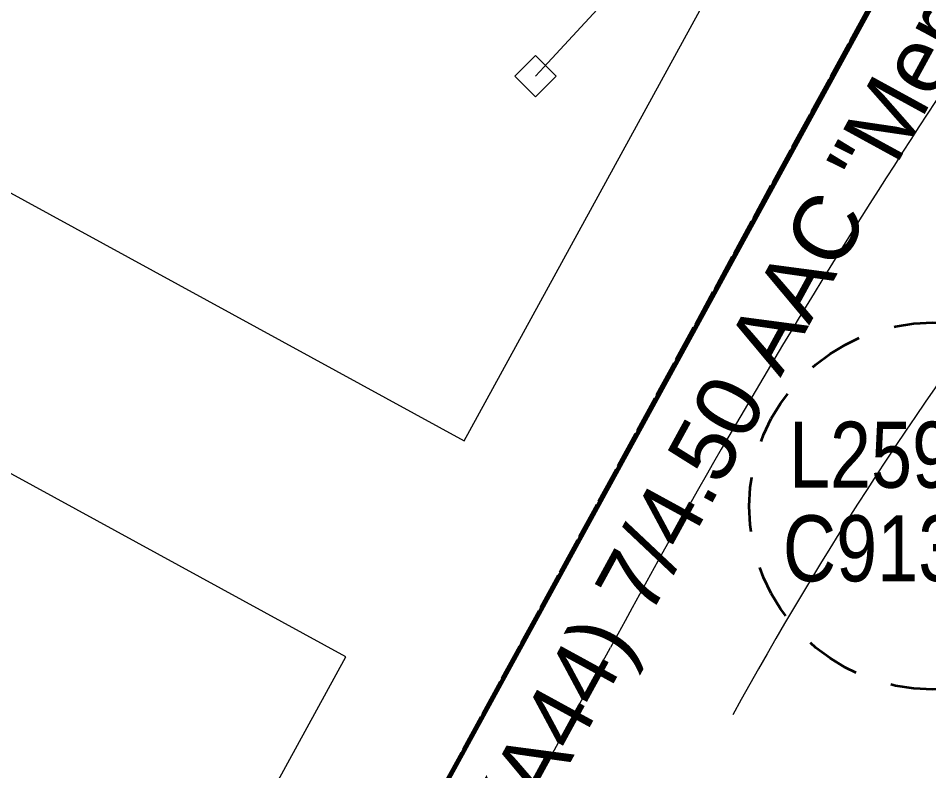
# Model space of a CAD drawing. Header units: metres. Extents: x 279683 to 1215799, y 6210454 to 24863887.
# Drawn here: x 280059.95 to 280084.77, y 6217018.09 to 6217038.6 of the extents above; entities that cross this region are included whole.
import ezdxf
from ezdxf.enums import TextEntityAlignment as Align

# ---------------------------------------------------------------- set-up
doc = ezdxf.new("R2010")
doc.units = ezdxf.units.M
for name, pattern in [('Cable Exist OH', [1, 1, 0]), ('Dash', [5, 3, -2]), ('PHANTOMX2', [6.6, 3, -0.75, 0.2, -0.75, 0.2, -0.75, 0.2, -0.75])]:
    doc.linetypes.add(name, pattern=pattern)
doc.layers.get('0').update_dxf_attribs({"color": 6})
for name, color, linetype, lineweight in [('_User Miscellaneous6', 13, 'Continuous', 13), ('_User_HV_Exist', 1, 'Continuous', 25), ('_User_LV_Exist', 5, 'Continuous', 25), ('_User_SL_Exist', 4, 'Continuous', 35), ('Cadastre Land Parcels_SP_EXT', 118, 'Continuous', 15), ('Services_SP_EXT', 42, 'PHANTOMX2', 20)]:
    doc.layers.add(name, color=color, linetype=linetype, lineweight=lineweight)
doc.layers.add('OH_Details_SP_MISC', color=7, linetype='Continuous')
doc.styles.get("Standard").update_dxf_attribs({"font": 'arial.ttf'})

# ---------------------------------------------------------------- blocks, each defined once
blk = doc.blocks.new('CCP_EXT')
at = {"flags": 9}
for tag, p in [('ORIENTATION', (0, -0.8)), ('OWNED_BY', (0, -1)), ('USAGE', (0, -1.2)), ('LEGEND', (0, -1.4)), ('STATE', (0, -1.8)), ('LIFE_SUPPORT', (0, -1.6)), ('NOTES', (0, -2))]:
    blk.add_attdef(tag, text='', height=0.2, dxfattribs=at).set_placement(p, align=Align.MIDDLE_LEFT)
blk.add_wipeout([(0, 0.566), (0.566, 0), (0, -0.566), (-0.566, 0)])
blk.add_lwpolyline([(-0.566, 0), (0, 0.566), (0.566, 0), (0, -0.566), (-0.566, 0)])
at = {"flags": 1}
blk.add_attdef('Z', (0, 0), '', height=0.2, dxfattribs=at)
at = {"flags": 9}
for tag, p in [('CCP_TYPE', (0, 0)), ('CONSTRUCTED_VOLTAGE', (0, -0.2)), ('NO_PHASES', (0, -0.4)), ('OPERATING_VOLTAGE', (0, -0.6))]:
    blk.add_attdef(tag, text='', height=0.2, dxfattribs=at).set_placement(p, align=Align.MIDDLE_LEFT)
blk = doc.blocks.new('*U325')
at = {"linetype": 'Dash', "ltscale": 0.5}
blk.add_circle((0, 0), 5, dxfattribs=at)
at = {"width": 0.8}
blk.add_attdef('SNUMBER', text='', height=1.8, dxfattribs=at).set_placement((0, 0.5), align=Align.CENTER)
at = {"flags": 1}
blk.add_attdef('Z', (0, 0), '', height=0.2, dxfattribs=at)
at = {"width": 0.8}
blk.add_attdef('CNUMBER', text='', height=1.8, dxfattribs=at).set_placement((0, -0.25), align=Align.TOP_CENTER)

msp = doc.modelspace()

# ---------------------------------------------------------------- linework, layer by layer
at = {"layer": '_User Miscellaneous6', "lineweight": 13, "ltscale": 0.7, "transparency": 33554559}
msp.add_line((280066.368, 6217003.7168), (280076.0991, 6217021.4445), dxfattribs=at)
for centre, radius, start, end in [((280250.7236, 6216927.5619), 198.2616, 144.107628, 151.736372), ((280167.0918, 6216971.4969), 100, 142.497466, 151.236789)]:
    msp.add_arc(centre, radius, start, end, dxfattribs=at)
at = {"layer": 'Cadastre Land Parcels_SP_EXT', "linetype": 'Continuous'}
for points in [[(280081.768, 6217044.7154), (280046.46, 6217064.014), (280045.606, 6217062.451), (280036.82, 6217046.363), (280072.1049, 6217027.0755), (280081.768, 6217044.7154)], [(280068.8841, 6217021.1973), (280033.608, 6217040.478), (280023.965, 6217022.822), (280059.2212, 6217003.5588), (280068.8841, 6217021.1973)]]:
    msp.add_lwpolyline(points, close=True, dxfattribs=at)

# ---------------------------------------------------------------- block references
at = {"layer": '_User_SL_Exist', "linetype": 'ByBlock', "lineweight": -2}
msp.add_blockref('*U325', (280084.8764, 6217025.3006), dxfattribs=at).add_auto_attribs({'SNUMBER': 'L259926', 'CNUMBER': 'C913938'})

# ---------------------------------------------------------------- next in the draw order: block references
at = {"layer": 'Services_SP_EXT'}
msp.add_blockref('CCP_EXT', (280074.0504, 6217037.0156), dxfattribs=at)

# ---------------------------------------------------------------- next in the draw order: block references
msp.add_blockref('CCP_EXT', (280074.0504, 6217037.0156), dxfattribs=at)

# ---------------------------------------------------------------- next in the draw order: linework, layer by layer
at = {"layer": '_User_HV_Exist'}
msp.add_lwpolyline([(280064.3522, 6217004.5123), (280093.3673, 6217057.583)], dxfattribs=at)
at = {"layer": '_User_LV_Exist', "linetype": 'Cable Exist OH', "flags": 128}
msp.add_lwpolyline([(280043.5912, 6216966.6886), (280063.4038, 6217002.7776), (280094.1996, 6217059.115), (280110.1052, 6217087.9836), (280117.6242, 6217101.646)], dxfattribs=at)
at = {"layer": '_User_SL_Exist', "flags": 128}
msp.add_lwpolyline([(280039.3208, 6216958.7452), (280092.9087, 6217056.59)], dxfattribs=at)
at = {"layer": 'OH_Details_SP_MISC', "color": 7, "linetype": 'Cable Exist OH', "lineweight": 40, "flags": 128}
msp.add_lwpolyline([(279933.9268, 6216758.2808), (279954.856, 6216799.621), (279973.2814, 6216834.907), (279991.583, 6216870.539), (280003.704, 6216894.02), (280026.99, 6216936.517), (280042.6287, 6216964.9353), (280063.4037, 6217002.7775), (280093.3384, 6217057.5519), (280110.1052, 6217087.9837), (280130.3355, 6217124.7431)], dxfattribs=at)
at = {"layer": 'Services_SP_EXT'}
msp.add_lwpolyline([(280093.7762, 6217058.3463), (280074.0504, 6217037.0156)], dxfattribs=at)

# ---------------------------------------------------------------- next in the draw order: texts
at = {"layer": '_User_HV_Exist', "lineweight": 0, "insert": (280079.7061, 6217030.5644), "char_height": 1.75, "attachment_point": 2, "rotation": 61.33351}
msp.add_mtext('\\A1;({\\A0;A}44) 7/4.50 AAC "Mercury"  ', dxfattribs=at)

doc.saveas('drawing.dxf')
